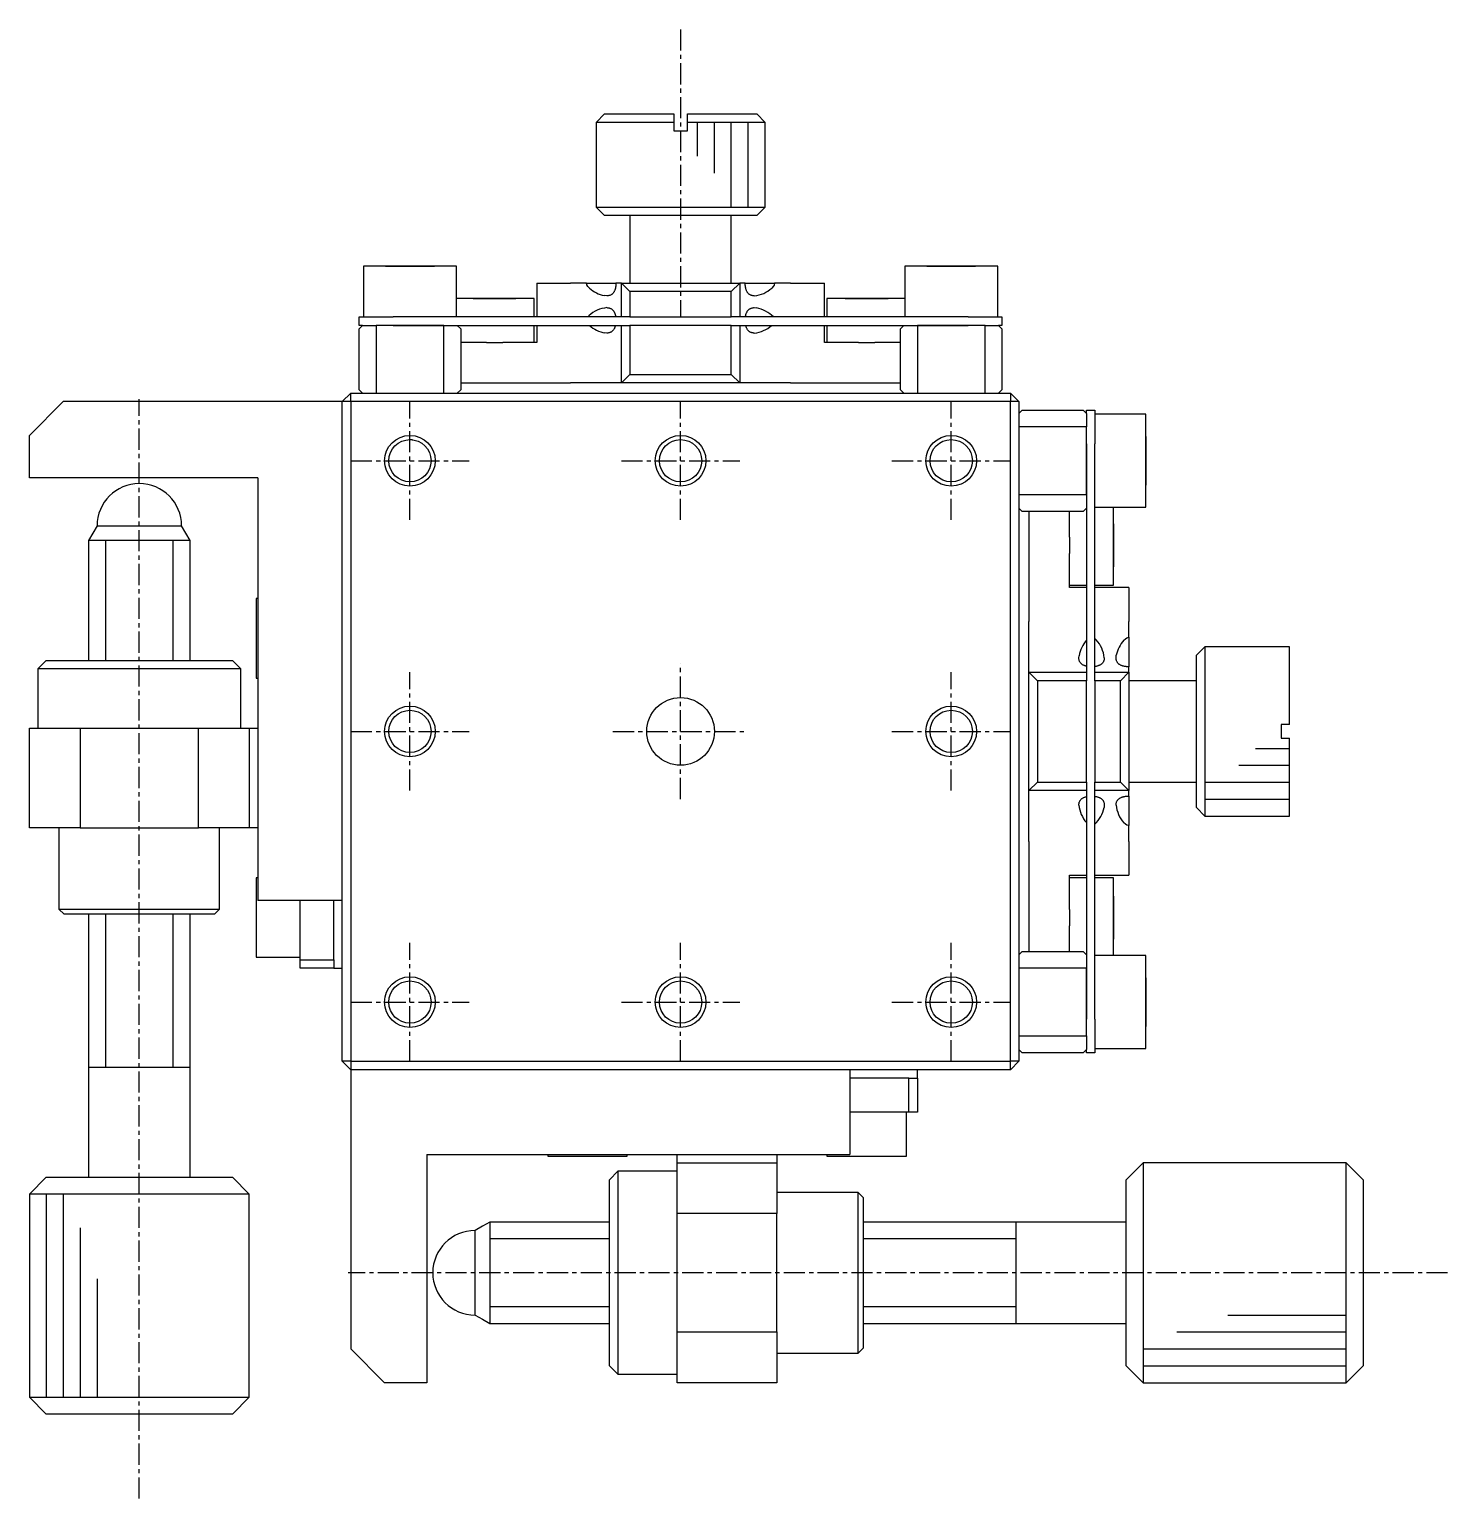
# Model space of a CAD drawing. Extents: x 10 to 345, y 10 to 214.
# Drawn here: x 86.2 to 170, y 82.5 to 169.3 of the extents above; entities that cross this region are included whole.
import ezdxf

# ---------------------------------------------------------------- set-up
doc = ezdxf.new("R2010")
doc.units = 0
doc.linetypes.add('CENTER', pattern=[2, 1.25, -0.25, 0.25, -0.25])
doc.layers.get('0').update_dxf_attribs({"linetype": 'CONTINUOUS'})
doc.layers.add('CENTER', color=1, linetype='CENTER')

msp = doc.modelspace()

# ---------------------------------------------------------------- linework, layer by layer
at = {"color": 7, "linetype": 'CONTINUOUS'}
for p, q in [((120.152, 164.317), (119.652, 163.817)), ((120.152, 164.317), (124.252, 164.317)), ((120.152, 164.317), (124.252, 164.317)), ((124.252, 164.317), (124.252, 163.817)), ((125.052, 164.317), (129.152, 164.317)), ((125.052, 164.317), (129.152, 164.317)), ((125.052, 163.817), (125.052, 164.317)), ((129.652, 163.817), (129.152, 164.317)), ((124.252, 163.817), (119.652, 163.817)), ((119.652, 163.817), (119.652, 158.817)), ((124.252, 163.817), (124.252, 163.317)), ((124.252, 163.317), (125.052, 163.317)), ((124.252, 163.317), (125.052, 163.317)), ((129.652, 163.817), (125.052, 163.817)), ((125.052, 163.317), (125.052, 163.817)), ((129.652, 158.817), (129.652, 163.817)), ((119.652, 158.817), (129.652, 158.817)), ((119.652, 158.817), (120.152, 158.317)), ((129.152, 158.317), (120.152, 158.317)), ((121.652, 158.317), (121.652, 154.317)), ((127.652, 154.317), (127.652, 158.317)), ((129.152, 158.317), (129.652, 158.817)), ((108.652, 155.317), (105.902, 155.317)), ((111.402, 155.317), (105.902, 155.317)), ((105.902, 155.317), (105.902, 152.317)), ((107.93, 155.317), (107.209, 155.317)), ((107.209, 155.317), (107.93, 155.317)), ((109.374, 155.317), (107.93, 155.317)), ((107.93, 155.317), (109.374, 155.317)), ((111.402, 155.317), (108.652, 155.317)), ((110.095, 155.317), (109.374, 155.317)), ((109.374, 155.317), (110.095, 155.317)), ((111.402, 152.317), (111.402, 155.317)), ((140.652, 155.317), (137.902, 155.317)), ((143.402, 155.317), (137.902, 155.317)), ((137.902, 155.317), (137.902, 152.317)), ((139.93, 155.317), (139.209, 155.317)), ((139.209, 155.317), (139.93, 155.317)), ((141.374, 155.317), (139.93, 155.317)), ((139.93, 155.317), (141.374, 155.317)), ((143.402, 155.317), (140.652, 155.317)), ((142.095, 155.317), (141.374, 155.317)), ((141.374, 155.317), (142.095, 155.317)), ((143.402, 152.317), (143.402, 155.317)), ((116.152, 154.317), (116.152, 152.317)), ((116.152, 154.317), (118.152, 154.317)), ((119.089, 154.317), (118.152, 154.317)), ((119.089, 154.317), (120.831, 154.317)), ((119.112, 154.21), (119.089, 154.317)), ((119.17, 154.113), (119.112, 154.21)), ((119.26, 154.018), (119.17, 154.113)), ((120.671, 153.733), (120.651, 153.71)), ((120.688, 153.756), (120.671, 153.733)), ((120.704, 153.78), (120.688, 153.756)), ((120.72, 153.806), (120.704, 153.78)), ((120.734, 153.833), (120.72, 153.806)), ((120.748, 153.862), (120.734, 153.833)), ((120.76, 153.892), (120.748, 153.862)), ((120.77, 153.918), (120.76, 153.892)), ((120.779, 153.945), (120.77, 153.918)), ((120.787, 153.973), (120.779, 153.945)), ((120.795, 154.001), (120.787, 153.973)), ((120.802, 154.031), (120.795, 154.001)), ((120.808, 154.061), (120.802, 154.031)), ((120.813, 154.091), (120.808, 154.061)), ((120.818, 154.123), (120.813, 154.091)), ((120.822, 154.154), (120.818, 154.123)), ((120.825, 154.186), (120.822, 154.154)), ((120.828, 154.219), (120.825, 154.186)), ((120.83, 154.251), (120.828, 154.219)), ((120.831, 154.284), (120.83, 154.251)), ((121.152, 154.317), (120.831, 154.317)), ((120.831, 154.317), (120.831, 154.284)), ((121.152, 152.317), (121.152, 154.317)), ((121.652, 153.817), (121.152, 154.317)), ((121.152, 154.317), (123.402, 154.317)), ((121.652, 153.817), (121.652, 152.317)), ((127.652, 153.817), (121.652, 153.817)), ((123.402, 154.317), (125.902, 154.317)), ((125.902, 154.317), (128.152, 154.317)), ((128.152, 154.317), (127.652, 153.817)), ((127.652, 152.317), (127.652, 153.817)), ((128.152, 154.317), (128.152, 152.317)), ((128.473, 154.317), (128.152, 154.317)), ((128.473, 154.317), (130.215, 154.317)), ((128.473, 154.283), (128.473, 154.317)), ((128.474, 154.248), (128.473, 154.283)), ((128.476, 154.214), (128.474, 154.248)), ((128.479, 154.18), (128.476, 154.214)), ((128.482, 154.15), (128.479, 154.18)), ((128.486, 154.119), (128.482, 154.15)), ((128.491, 154.089), (128.486, 154.119)), ((128.496, 154.06), (128.491, 154.089)), ((128.502, 154.03), (128.496, 154.06)), ((128.509, 154.002), (128.502, 154.03)), ((128.516, 153.974), (128.509, 154.002)), ((128.524, 153.947), (128.516, 153.974)), ((128.534, 153.917), (128.524, 153.947)), ((128.545, 153.888), (128.534, 153.917)), ((128.557, 153.859), (128.545, 153.888)), ((128.57, 153.832), (128.557, 153.859)), ((128.584, 153.807), (128.57, 153.832)), ((128.598, 153.782), (128.584, 153.807)), ((128.613, 153.759), (128.598, 153.782)), ((128.629, 153.737), (128.613, 153.759)), ((128.649, 153.714), (128.629, 153.737)), ((130.135, 154.115), (130.05, 154.023)), ((130.189, 154.203), (130.135, 154.115)), ((130.215, 154.317), (130.189, 154.203)), ((131.152, 154.317), (130.215, 154.317)), ((131.152, 154.317), (133.152, 154.317)), ((133.152, 152.317), (133.152, 154.317)), ((113.652, 153.417), (111.402, 153.417)), ((116.002, 153.417), (111.402, 153.417)), ((113.017, 153.417), (112.382, 153.417)), ((112.382, 153.417), (113.017, 153.417)), ((114.287, 153.417), (113.017, 153.417)), ((113.017, 153.417), (114.287, 153.417)), ((116.002, 153.417), (113.652, 153.417)), ((114.922, 153.417), (114.287, 153.417)), ((114.287, 153.417), (114.922, 153.417)), ((116.002, 152.317), (116.002, 153.417)), ((120.294, 153.567), (120.147, 153.58)), ((120.303, 153.567), (120.294, 153.567)), ((120.294, 152.867), (120.329, 152.866)), ((120.339, 153.568), (120.303, 153.567)), ((120.329, 152.866), (120.376, 152.862)), ((120.375, 153.572), (120.339, 153.568)), ((120.41, 153.577), (120.375, 153.572)), ((120.376, 152.862), (120.421, 152.854)), ((120.444, 153.585), (120.41, 153.577)), ((120.477, 153.595), (120.444, 153.585)), ((120.509, 153.608), (120.477, 153.595)), ((120.539, 153.622), (120.509, 153.608)), ((120.563, 153.636), (120.539, 153.622)), ((120.587, 153.652), (120.563, 153.636)), ((120.609, 153.67), (120.587, 153.652)), ((120.631, 153.689), (120.609, 153.67)), ((120.651, 153.71), (120.631, 153.689)), ((128.669, 153.693), (128.649, 153.714)), ((128.69, 153.674), (128.669, 153.693)), ((128.712, 153.656), (128.69, 153.674)), ((128.735, 153.64), (128.712, 153.656)), ((128.758, 153.626), (128.735, 153.64)), ((128.782, 153.613), (128.758, 153.626)), ((128.818, 153.598), (128.782, 153.613)), ((128.855, 153.587), (128.818, 153.598)), ((128.893, 153.578), (128.855, 153.587)), ((128.884, 152.854), (128.918, 152.86)), ((128.932, 153.571), (128.893, 153.578)), ((128.918, 152.86), (128.953, 152.865)), ((128.972, 153.568), (128.932, 153.571)), ((128.953, 152.865), (128.989, 152.867)), ((129.01, 153.567), (128.972, 153.568)), ((128.989, 152.867), (129.01, 152.867)), ((129.01, 152.867), (129.142, 152.856)), ((135.652, 153.417), (133.302, 153.417)), ((137.902, 153.417), (133.302, 153.417)), ((133.302, 153.417), (133.302, 152.317)), ((135.017, 153.417), (134.382, 153.417)), ((134.382, 153.417), (135.017, 153.417)), ((136.287, 153.417), (135.017, 153.417)), ((135.017, 153.417), (136.287, 153.417)), ((137.902, 153.417), (135.652, 153.417)), ((136.922, 153.417), (136.287, 153.417)), ((136.287, 153.417), (136.922, 153.417)), ((105.652, 151.817), (105.652, 152.317)), ((105.652, 152.317), (107.652, 152.317)), ((121.502, 152.317), (107.652, 152.317)), ((119.168, 152.317), (119.239, 152.396)), ((120.421, 152.854), (120.45, 152.847)), ((120.45, 152.847), (120.479, 152.838)), ((120.479, 152.838), (120.507, 152.827)), ((120.507, 152.827), (120.534, 152.814)), ((120.534, 152.814), (120.561, 152.799)), ((120.561, 152.799), (120.586, 152.782)), ((120.586, 152.782), (120.61, 152.763)), ((120.61, 152.763), (120.63, 152.746)), ((120.63, 152.746), (120.648, 152.727)), ((120.648, 152.727), (120.666, 152.706)), ((120.666, 152.706), (120.683, 152.684)), ((120.683, 152.684), (120.7, 152.661)), ((120.7, 152.661), (120.715, 152.636)), ((120.715, 152.636), (120.729, 152.61)), ((120.729, 152.61), (120.741, 152.586)), ((120.741, 152.586), (120.752, 152.561)), ((120.752, 152.561), (120.763, 152.535)), ((120.763, 152.535), (120.773, 152.508)), ((120.773, 152.508), (120.782, 152.48)), ((120.782, 152.48), (120.79, 152.451)), ((120.79, 152.451), (120.798, 152.421)), ((120.798, 152.421), (120.804, 152.391)), ((120.804, 152.391), (120.809, 152.366)), ((120.809, 152.366), (120.813, 152.342)), ((120.813, 152.342), (120.817, 152.317)), ((121.652, 152.317), (121.502, 152.317)), ((121.652, 152.317), (127.652, 152.317)), ((127.802, 152.317), (127.652, 152.317)), ((141.652, 152.317), (127.802, 152.317)), ((128.487, 152.317), (128.492, 152.349)), ((128.492, 152.349), (128.498, 152.381)), ((128.498, 152.381), (128.504, 152.412)), ((128.504, 152.412), (128.512, 152.443)), ((128.512, 152.443), (128.52, 152.473)), ((128.52, 152.473), (128.529, 152.502)), ((128.529, 152.502), (128.539, 152.529)), ((128.539, 152.529), (128.549, 152.556)), ((128.549, 152.556), (128.561, 152.582)), ((128.561, 152.582), (128.573, 152.607)), ((128.573, 152.607), (128.585, 152.63)), ((128.585, 152.63), (128.599, 152.653)), ((128.599, 152.653), (128.613, 152.674)), ((128.613, 152.674), (128.628, 152.694)), ((128.628, 152.694), (128.647, 152.717)), ((128.647, 152.717), (128.667, 152.739)), ((128.667, 152.739), (128.688, 152.759)), ((128.688, 152.759), (128.71, 152.777)), ((128.71, 152.777), (128.733, 152.793)), ((128.733, 152.793), (128.757, 152.807)), ((128.757, 152.807), (128.787, 152.823)), ((128.787, 152.823), (128.818, 152.835)), ((128.818, 152.835), (128.851, 152.846)), ((128.851, 152.846), (128.884, 152.854)), ((141.652, 152.317), (143.652, 152.317)), ((143.652, 152.317), (143.652, 151.817)), ((105.852, 151.817), (105.652, 151.617)), ((105.852, 151.817), (105.652, 151.817)), ((105.652, 148.017), (105.652, 151.617)), ((105.852, 151.817), (106.652, 151.817)), ((106.652, 151.817), (106.652, 147.817)), ((107.652, 151.817), (106.652, 151.817)), ((107.652, 151.817), (106.652, 151.817)), ((110.652, 151.817), (107.652, 151.817)), ((107.652, 151.817), (110.652, 151.817)), ((110.652, 147.817), (110.652, 151.817)), ((110.652, 151.817), (121.502, 151.817)), ((111.652, 151.617), (111.452, 151.817)), ((111.652, 151.617), (111.652, 148.017)), ((116.002, 150.817), (116.002, 151.817)), ((116.152, 151.817), (116.152, 150.817)), ((120.294, 151.367), (120.177, 151.375)), ((120.304, 151.367), (120.294, 151.367)), ((120.345, 151.369), (120.304, 151.367)), ((120.385, 151.373), (120.345, 151.369)), ((120.423, 151.38), (120.385, 151.373)), ((120.461, 151.39), (120.423, 151.38)), ((120.489, 151.399), (120.461, 151.39)), ((120.516, 151.411), (120.489, 151.399)), ((120.542, 151.424), (120.516, 151.411)), ((120.568, 151.439), (120.542, 151.424)), ((120.592, 151.456), (120.568, 151.439)), ((120.616, 151.475), (120.592, 151.456)), ((120.636, 151.494), (120.616, 151.475)), ((120.656, 151.516), (120.636, 151.494)), ((120.675, 151.538), (120.656, 151.516)), ((120.693, 151.563), (120.675, 151.538)), ((120.71, 151.589), (120.693, 151.563)), ((120.726, 151.617), (120.71, 151.589)), ((120.739, 151.642), (120.726, 151.617)), ((120.751, 151.669), (120.739, 151.642)), ((120.762, 151.696), (120.751, 151.669)), ((120.772, 151.725), (120.762, 151.696)), ((120.782, 151.755), (120.772, 151.725)), ((120.791, 151.785), (120.782, 151.755)), ((120.799, 151.817), (120.791, 151.785)), ((121.152, 148.417), (121.152, 151.817)), ((121.502, 151.817), (121.652, 151.817)), ((127.652, 151.817), (121.652, 151.817)), ((121.652, 151.817), (121.652, 148.917)), ((127.652, 148.917), (127.652, 151.817)), ((127.652, 151.817), (127.802, 151.817)), ((127.802, 151.817), (138.652, 151.817)), ((128.152, 151.817), (128.152, 148.417)), ((128.513, 151.785), (128.505, 151.817)), ((128.522, 151.753), (128.513, 151.785)), ((128.532, 151.723), (128.522, 151.753)), ((128.543, 151.694), (128.532, 151.723)), ((128.554, 151.666), (128.543, 151.694)), ((128.567, 151.639), (128.554, 151.666)), ((128.58, 151.613), (128.567, 151.639)), ((128.594, 151.588), (128.58, 151.613)), ((128.609, 151.565), (128.594, 151.588)), ((128.625, 151.543), (128.609, 151.565)), ((128.644, 151.52), (128.625, 151.543)), ((128.663, 151.499), (128.644, 151.52)), ((128.684, 151.479), (128.663, 151.499)), ((128.705, 151.461), (128.684, 151.479)), ((128.728, 151.445), (128.705, 151.461)), ((128.751, 151.43), (128.728, 151.445)), ((128.774, 151.417), (128.751, 151.43)), ((128.805, 151.403), (128.774, 151.417)), ((128.836, 151.392), (128.805, 151.403)), ((128.869, 151.383), (128.836, 151.392)), ((128.903, 151.376), (128.869, 151.383)), ((128.937, 151.371), (128.903, 151.376)), ((128.972, 151.368), (128.937, 151.371)), ((129.007, 151.367), (128.972, 151.368)), ((129.01, 151.367), (129.007, 151.367)), ((133.152, 150.817), (133.152, 151.817)), ((133.302, 151.817), (133.302, 150.817)), ((137.852, 151.817), (137.652, 151.617)), ((137.652, 148.017), (137.652, 151.617)), ((138.652, 151.817), (138.652, 147.817)), ((141.652, 151.817), (138.652, 151.817)), ((138.652, 151.817), (141.652, 151.817)), ((142.652, 151.817), (141.652, 151.817)), ((142.652, 151.817), (141.652, 151.817)), ((142.652, 147.817), (142.652, 151.817)), ((142.652, 151.817), (143.452, 151.817)), ((143.652, 151.617), (143.452, 151.817)), ((143.652, 151.817), (143.452, 151.817)), ((143.652, 151.617), (143.652, 148.017)), ((113.17, 150.817), (111.652, 150.817)), ((113.17, 150.817), (114.134, 150.817)), ((116.152, 150.817), (114.134, 150.817)), ((135.17, 150.817), (133.152, 150.817)), ((135.17, 150.817), (136.134, 150.817)), ((137.652, 150.817), (136.134, 150.817)), ((121.152, 148.417), (121.652, 148.917)), ((121.652, 148.917), (127.652, 148.917)), ((127.652, 148.917), (128.152, 148.417)), ((105.152, 147.817), (104.652, 147.317)), ((105.152, 147.317), (105.152, 147.817)), ((105.152, 147.817), (106.652, 147.817)), ((105.652, 148.017), (105.852, 147.817)), ((106.652, 147.817), (110.652, 147.817)), ((106.652, 147.817), (110.652, 147.817)), ((110.652, 147.817), (138.652, 147.817)), ((111.452, 147.817), (111.652, 148.017)), ((111.652, 148.417), (118.152, 148.417)), ((121.152, 148.417), (118.152, 148.417)), ((128.152, 148.417), (121.152, 148.417)), ((131.152, 148.417), (128.152, 148.417)), ((131.152, 148.417), (137.652, 148.417)), ((137.652, 148.017), (137.852, 147.817)), ((138.652, 147.817), (142.652, 147.817)), ((138.652, 147.817), (142.652, 147.817)), ((142.652, 147.817), (144.152, 147.817)), ((143.452, 147.817), (143.652, 148.017)), ((144.152, 147.817), (144.152, 147.317)), ((144.652, 147.317), (144.152, 147.817)), ((88.152, 147.317), (86.152, 145.317)), ((104.652, 147.317), (88.152, 147.317)), ((105.152, 147.317), (104.652, 147.317)), ((104.652, 108.317), (104.652, 147.317)), ((144.152, 147.317), (105.152, 147.317)), ((105.152, 147.317), (105.152, 108.317)), ((144.652, 147.317), (144.152, 147.317)), ((144.152, 108.317), (144.152, 147.317)), ((144.652, 147.317), (144.652, 108.317)), ((144.852, 146.817), (144.652, 146.617)), ((144.852, 146.817), (148.452, 146.817)), ((148.652, 146.617), (148.452, 146.817)), ((148.652, 146.617), (148.652, 146.817)), ((148.652, 146.817), (149.152, 146.817)), ((149.152, 146.817), (149.152, 144.817)), ((148.652, 146.617), (148.652, 145.817)), ((152.152, 146.567), (149.152, 146.567)), ((152.152, 143.817), (152.152, 146.567)), ((152.152, 141.067), (152.152, 146.567)), ((86.152, 142.817), (86.152, 145.317)), ((108.794, 145.059), (108.652, 145.067)), ((148.652, 145.817), (144.652, 145.817)), ((144.652, 145.817), (144.652, 141.817)), ((144.652, 145.817), (144.652, 141.817)), ((148.652, 144.817), (148.652, 145.817)), ((148.652, 144.817), (148.652, 145.817)), ((152.152, 144.539), (152.152, 145.26)), ((152.152, 145.26), (152.152, 144.539)), ((148.652, 141.817), (148.652, 144.817)), ((148.652, 144.817), (148.652, 141.817)), ((149.152, 130.967), (149.152, 144.817)), ((152.152, 143.095), (152.152, 144.539)), ((152.152, 144.539), (152.152, 143.095)), ((152.152, 141.067), (152.152, 143.817)), ((99.652, 142.817), (86.152, 142.817)), ((99.652, 142.817), (99.652, 117.817)), ((152.152, 142.373), (152.152, 143.095)), ((152.152, 143.095), (152.152, 142.373)), ((144.652, 141.817), (148.652, 141.817)), ((144.652, 141.817), (144.652, 113.817)), ((148.652, 141.817), (148.652, 130.967)), ((144.652, 141.017), (144.852, 140.817)), ((148.452, 140.817), (144.852, 140.817)), ((145.252, 140.817), (145.252, 134.317)), ((147.652, 139.299), (147.652, 140.817)), ((148.452, 140.817), (148.652, 141.017)), ((149.152, 141.067), (152.152, 141.067)), ((150.252, 138.817), (150.252, 141.067)), ((150.252, 136.467), (150.252, 141.067)), ((90.152, 139.967), (89.902, 139.534)), ((90.152, 139.967), (95.152, 139.967)), ((95.402, 139.534), (95.152, 139.967)), ((150.252, 139.452), (150.252, 140.087)), ((150.252, 140.087), (150.252, 139.452)), ((89.902, 139.534), (89.652, 139.101)), ((95.652, 139.101), (89.652, 139.101)), ((89.652, 139.101), (89.652, 132.017)), ((95.652, 139.101), (95.402, 139.534)), ((95.652, 132.017), (95.652, 139.101)), ((147.652, 139.299), (147.652, 138.335)), ((150.252, 138.182), (150.252, 139.452)), ((150.252, 139.452), (150.252, 138.182)), ((147.652, 136.317), (147.652, 138.335)), ((150.252, 136.467), (150.252, 138.817)), ((150.252, 137.547), (150.252, 138.182)), ((150.252, 138.182), (150.252, 137.547)), ((147.652, 136.467), (148.652, 136.467)), ((149.152, 136.467), (150.252, 136.467)), ((99.552, 135.667), (99.552, 133.317)), ((99.652, 135.667), (99.552, 135.667)), ((148.652, 136.317), (147.652, 136.317)), ((151.152, 136.317), (149.152, 136.317)), ((151.152, 136.317), (151.152, 134.317)), ((145.252, 131.317), (145.252, 134.317)), ((151.152, 133.38), (151.152, 134.317)), ((99.552, 133.317), (99.552, 130.967)), ((149.152, 133.301), (149.231, 133.23)), ((150.853, 133.209), (150.948, 133.298)), ((150.948, 133.298), (151.045, 133.357)), ((151.045, 133.357), (151.152, 133.38)), ((151.152, 133.38), (151.152, 131.638)), ((87.152, 132.017), (86.652, 131.517)), ((87.152, 132.017), (98.152, 132.017)), ((98.652, 131.517), (98.152, 132.017)), ((148.202, 132.175), (148.21, 132.292)), ((148.202, 132.165), (148.202, 132.175)), ((148.204, 132.124), (148.202, 132.165)), ((148.208, 132.084), (148.204, 132.124)), ((148.215, 132.045), (148.208, 132.084)), ((148.225, 132.008), (148.215, 132.045)), ((149.682, 132.019), (149.673, 131.99)), ((149.689, 132.048), (149.682, 132.019)), ((149.697, 132.093), (149.689, 132.048)), ((149.701, 132.139), (149.697, 132.093)), ((149.702, 132.175), (149.701, 132.139)), ((150.402, 132.175), (150.415, 132.322)), ((150.402, 132.166), (150.402, 132.175)), ((150.403, 132.13), (150.402, 132.166)), ((150.407, 132.094), (150.403, 132.13)), ((150.412, 132.059), (150.407, 132.094)), ((150.42, 132.025), (150.412, 132.059)), ((150.43, 131.992), (150.42, 132.025)), ((155.652, 132.817), (155.152, 132.317)), ((155.152, 123.317), (155.152, 132.317)), ((155.652, 132.817), (155.652, 122.817)), ((160.652, 132.817), (155.652, 132.817)), ((160.652, 128.217), (160.652, 132.817)), ((98.652, 131.517), (86.652, 131.517)), ((86.652, 131.517), (86.652, 128.017)), ((98.652, 128.017), (98.652, 131.517)), ((145.252, 131.317), (145.752, 130.817)), ((145.252, 131.317), (148.652, 131.317)), ((145.252, 124.317), (145.252, 131.317)), ((148.235, 131.98), (148.225, 132.008)), ((148.246, 131.953), (148.235, 131.98)), ((148.259, 131.927), (148.246, 131.953)), ((148.274, 131.901), (148.259, 131.927)), ((148.291, 131.877), (148.274, 131.901)), ((148.31, 131.853), (148.291, 131.877)), ((148.33, 131.832), (148.31, 131.853)), ((148.351, 131.813), (148.33, 131.832)), ((148.373, 131.794), (148.351, 131.813)), ((148.398, 131.776), (148.373, 131.794)), ((148.424, 131.759), (148.398, 131.776)), ((148.452, 131.743), (148.424, 131.759)), ((148.477, 131.73), (148.452, 131.743)), ((148.504, 131.718), (148.477, 131.73)), ((148.531, 131.707), (148.504, 131.718)), ((148.56, 131.696), (148.531, 131.707)), ((148.59, 131.687), (148.56, 131.696)), ((148.62, 131.678), (148.59, 131.687)), ((148.652, 131.67), (148.62, 131.678)), ((149.177, 131.655), (149.152, 131.652)), ((149.152, 131.317), (151.152, 131.317)), ((149.201, 131.66), (149.177, 131.655)), ((149.226, 131.664), (149.201, 131.66)), ((149.256, 131.671), (149.226, 131.664)), ((149.286, 131.679), (149.256, 131.671)), ((149.315, 131.687), (149.286, 131.679)), ((149.343, 131.696), (149.315, 131.687)), ((149.37, 131.706), (149.343, 131.696)), ((149.396, 131.716), (149.37, 131.706)), ((149.421, 131.728), (149.396, 131.716)), ((149.445, 131.739), (149.421, 131.728)), ((149.472, 131.754), (149.445, 131.739)), ((149.496, 131.769), (149.472, 131.754)), ((149.52, 131.785), (149.496, 131.769)), ((149.541, 131.802), (149.52, 131.785)), ((149.562, 131.82), (149.541, 131.802)), ((149.581, 131.839), (149.562, 131.82)), ((149.598, 131.858), (149.581, 131.839)), ((149.617, 131.883), (149.598, 131.858)), ((149.634, 131.908), (149.617, 131.883)), ((149.649, 131.934), (149.634, 131.908)), ((149.662, 131.962), (149.649, 131.934)), ((149.673, 131.99), (149.662, 131.962)), ((150.443, 131.96), (150.43, 131.992)), ((150.457, 131.929), (150.443, 131.96)), ((150.471, 131.905), (150.457, 131.929)), ((150.487, 131.882), (150.471, 131.905)), ((150.505, 131.86), (150.487, 131.882)), ((150.524, 131.838), (150.505, 131.86)), ((150.545, 131.817), (150.524, 131.838)), ((150.568, 131.798), (150.545, 131.817)), ((150.591, 131.781), (150.568, 131.798)), ((150.615, 131.764), (150.591, 131.781)), ((150.641, 131.749), (150.615, 131.764)), ((150.668, 131.735), (150.641, 131.749)), ((150.652, 130.817), (151.152, 131.317)), ((150.697, 131.721), (150.668, 131.735)), ((150.727, 131.709), (150.697, 131.721)), ((150.753, 131.699), (150.727, 131.709)), ((150.78, 131.69), (150.753, 131.699)), ((150.808, 131.682), (150.78, 131.69)), ((150.837, 131.674), (150.808, 131.682)), ((150.866, 131.667), (150.837, 131.674)), ((150.896, 131.661), (150.866, 131.667)), ((150.926, 131.656), (150.896, 131.661)), ((150.958, 131.651), (150.926, 131.656)), ((150.989, 131.647), (150.958, 131.651)), ((151.021, 131.644), (150.989, 131.647)), ((151.054, 131.641), (151.021, 131.644)), ((151.086, 131.639), (151.054, 131.641)), ((151.119, 131.638), (151.086, 131.639)), ((151.152, 131.638), (151.119, 131.638)), ((151.152, 131.317), (151.152, 131.638)), ((151.152, 131.317), (151.152, 129.067)), ((99.552, 130.967), (99.652, 130.967)), ((145.752, 130.817), (145.752, 124.817)), ((148.652, 130.817), (145.752, 130.817)), ((148.652, 130.967), (148.652, 130.817)), ((148.652, 124.817), (148.652, 130.817)), ((149.152, 130.817), (149.152, 130.967)), ((150.652, 130.817), (149.152, 130.817)), ((149.152, 130.817), (149.152, 124.817)), ((150.652, 124.817), (150.652, 130.817)), ((155.152, 130.817), (151.152, 130.817)), ((151.152, 129.067), (151.152, 126.567)), ((86.152, 122.117), (86.152, 128.017)), ((86.152, 128.017), (89.152, 128.017)), ((89.152, 128.017), (89.152, 122.117)), ((89.152, 128.017), (96.152, 128.017)), ((96.152, 122.117), (96.152, 128.017)), ((96.152, 128.017), (99.152, 128.017)), ((99.152, 128.017), (99.152, 122.117)), ((99.152, 128.017), (99.652, 128.017)), ((160.152, 128.217), (160.152, 127.417)), ((160.652, 128.217), (160.152, 128.217)), ((160.152, 128.217), (160.152, 127.417)), ((160.152, 127.417), (160.652, 127.417)), ((160.652, 122.817), (160.652, 127.417)), ((151.152, 126.567), (151.152, 124.317)), ((145.752, 124.817), (145.252, 124.317)), ((148.652, 124.317), (145.252, 124.317)), ((145.252, 121.317), (145.252, 124.317)), ((145.752, 124.817), (148.652, 124.817)), ((148.652, 124.817), (148.652, 124.667)), ((148.652, 124.667), (148.652, 113.817)), ((149.152, 124.817), (150.652, 124.817)), ((149.152, 124.667), (149.152, 124.817)), ((149.152, 110.817), (149.152, 124.667)), ((151.152, 124.317), (149.152, 124.317)), ((151.152, 124.317), (150.652, 124.817)), ((151.152, 124.817), (155.152, 124.817)), ((151.152, 123.996), (151.152, 124.317)), ((148.202, 123.461), (148.203, 123.497)), ((148.202, 123.459), (148.202, 123.461)), ((148.203, 123.497), (148.206, 123.532)), ((148.206, 123.532), (148.211, 123.566)), ((148.211, 123.566), (148.218, 123.6)), ((148.218, 123.6), (148.227, 123.632)), ((148.227, 123.632), (148.239, 123.664)), ((148.239, 123.664), (148.252, 123.694)), ((148.252, 123.694), (148.265, 123.718)), ((148.265, 123.718), (148.28, 123.741)), ((148.28, 123.741), (148.296, 123.763)), ((148.296, 123.763), (148.314, 123.785)), ((148.314, 123.785), (148.334, 123.806)), ((148.334, 123.806), (148.355, 123.825)), ((148.355, 123.825), (148.378, 123.844)), ((148.378, 123.844), (148.4, 123.86)), ((148.4, 123.86), (148.423, 123.874)), ((148.423, 123.874), (148.448, 123.888)), ((148.448, 123.888), (148.474, 123.902)), ((148.474, 123.902), (148.501, 123.914)), ((148.501, 123.914), (148.529, 123.926)), ((148.529, 123.926), (148.558, 123.937)), ((148.558, 123.937), (148.588, 123.946)), ((148.588, 123.946), (148.62, 123.955)), ((148.62, 123.955), (148.652, 123.963)), ((149.152, 123.982), (149.184, 123.977)), ((149.184, 123.977), (149.216, 123.971)), ((149.216, 123.971), (149.247, 123.964)), ((149.247, 123.964), (149.278, 123.957)), ((149.278, 123.957), (149.308, 123.949)), ((149.308, 123.949), (149.337, 123.94)), ((149.337, 123.94), (149.364, 123.93)), ((149.364, 123.93), (149.391, 123.919)), ((149.391, 123.919), (149.417, 123.908)), ((149.417, 123.908), (149.442, 123.896)), ((149.442, 123.896), (149.465, 123.883)), ((149.465, 123.883), (149.488, 123.87)), ((149.488, 123.87), (149.509, 123.856)), ((149.509, 123.856), (149.529, 123.841)), ((149.529, 123.841), (149.552, 123.822)), ((149.552, 123.822), (149.574, 123.802)), ((149.574, 123.802), (149.594, 123.78)), ((149.594, 123.78), (149.612, 123.758)), ((149.612, 123.758), (149.628, 123.735)), ((149.628, 123.735), (149.642, 123.712)), ((149.642, 123.712), (149.658, 123.682)), ((149.658, 123.682), (149.671, 123.65)), ((149.671, 123.65), (149.681, 123.618)), ((149.681, 123.618), (149.689, 123.585)), ((149.689, 123.585), (149.696, 123.55)), ((149.702, 123.459), (149.691, 123.327)), ((149.696, 123.55), (149.7, 123.516)), ((149.7, 123.516), (149.702, 123.48)), ((149.702, 123.48), (149.702, 123.459)), ((150.402, 123.459), (150.403, 123.497)), ((150.403, 123.497), (150.406, 123.537)), ((150.406, 123.537), (150.413, 123.576)), ((150.413, 123.576), (150.422, 123.614)), ((150.422, 123.614), (150.434, 123.651)), ((150.434, 123.651), (150.448, 123.686)), ((150.448, 123.686), (150.461, 123.711)), ((150.461, 123.711), (150.475, 123.734)), ((150.475, 123.734), (150.491, 123.757)), ((150.491, 123.757), (150.509, 123.779)), ((150.509, 123.779), (150.528, 123.8)), ((150.528, 123.8), (150.549, 123.82)), ((150.549, 123.82), (150.572, 123.839)), ((150.572, 123.839), (150.594, 123.855)), ((150.594, 123.855), (150.617, 123.871)), ((150.617, 123.871), (150.642, 123.885)), ((150.642, 123.885), (150.667, 123.899)), ((150.667, 123.899), (150.694, 123.912)), ((150.694, 123.912), (150.723, 123.923)), ((150.723, 123.923), (150.752, 123.935)), ((150.752, 123.935), (150.782, 123.945)), ((150.782, 123.945), (150.809, 123.953)), ((150.809, 123.953), (150.837, 123.96)), ((150.837, 123.96), (150.866, 123.966)), ((150.866, 123.966), (150.895, 123.972)), ((150.895, 123.972), (150.924, 123.978)), ((150.924, 123.978), (150.954, 123.982)), ((150.954, 123.982), (150.985, 123.986)), ((150.985, 123.986), (151.016, 123.99)), ((151.016, 123.99), (151.049, 123.992)), ((151.049, 123.992), (151.083, 123.994)), ((151.083, 123.994), (151.118, 123.996)), ((151.118, 123.996), (151.152, 123.996)), ((151.152, 123.996), (151.152, 122.254)), ((155.152, 123.317), (155.652, 122.817)), ((155.652, 122.817), (160.652, 122.817)), ((89.152, 122.117), (86.152, 122.117)), ((87.902, 122.117), (87.902, 117.317)), ((89.152, 122.117), (96.152, 122.117)), ((99.152, 122.117), (96.152, 122.117)), ((97.402, 117.317), (97.402, 122.117)), ((99.652, 122.117), (99.152, 122.117)), ((150.95, 122.334), (150.858, 122.419)), ((151.039, 122.279), (150.95, 122.334)), ((151.152, 122.254), (151.039, 122.279)), ((151.152, 121.317), (151.152, 122.254)), ((145.252, 121.317), (145.252, 114.817)), ((151.152, 121.317), (151.152, 119.317)), ((99.552, 119.167), (99.552, 116.817)), ((99.652, 119.167), (99.552, 119.167)), ((147.652, 119.317), (148.652, 119.317)), ((147.652, 117.299), (147.652, 119.317)), ((148.652, 119.167), (147.652, 119.167)), ((149.152, 119.317), (151.152, 119.317)), ((150.252, 119.167), (149.152, 119.167)), ((150.252, 116.817), (150.252, 119.167)), ((150.252, 114.567), (150.252, 119.167)), ((87.902, 117.317), (97.402, 117.317)), ((87.902, 117.317), (88.202, 117.017)), ((97.102, 117.017), (97.402, 117.317)), ((104.652, 117.817), (99.652, 117.817)), ((102.152, 114.317), (102.152, 117.817)), ((104.152, 114.317), (104.152, 117.817)), ((147.652, 117.299), (147.652, 116.335)), ((150.252, 117.452), (150.252, 118.087)), ((150.252, 118.087), (150.252, 117.452)), ((150.252, 116.182), (150.252, 117.452)), ((150.252, 117.452), (150.252, 116.182)), ((97.102, 117.017), (88.202, 117.017)), ((89.652, 117.017), (89.652, 107.967)), ((95.652, 107.967), (95.652, 117.017)), ((99.552, 116.817), (99.552, 114.467)), ((150.252, 114.567), (150.252, 116.817)), ((147.652, 114.817), (147.652, 116.335)), ((150.252, 115.547), (150.252, 116.182)), ((150.252, 116.182), (150.252, 115.547)), ((144.852, 114.817), (144.652, 114.617)), ((144.852, 114.817), (148.452, 114.817)), ((148.652, 114.617), (148.452, 114.817)), ((99.552, 114.467), (102.152, 114.467)), ((102.152, 114.317), (104.152, 114.317)), ((102.152, 113.817), (102.152, 114.317)), ((104.152, 113.817), (102.152, 113.817)), ((104.152, 114.317), (104.152, 113.817)), ((104.152, 113.817), (104.652, 113.817)), ((148.652, 113.817), (144.652, 113.817)), ((144.652, 113.817), (144.652, 109.817)), ((144.652, 113.817), (144.652, 109.817)), ((148.652, 110.817), (148.652, 113.817)), ((148.652, 113.817), (148.652, 110.817)), ((152.152, 114.567), (149.152, 114.567)), ((152.152, 111.817), (152.152, 114.567)), ((152.152, 109.067), (152.152, 114.567)), ((152.152, 112.539), (152.152, 113.26)), ((152.152, 113.26), (152.152, 112.539)), ((152.152, 111.095), (152.152, 112.539)), ((152.152, 112.539), (152.152, 111.095)), ((152.152, 109.067), (152.152, 111.817)), ((148.652, 109.817), (148.652, 110.817)), ((148.652, 109.817), (148.652, 110.817)), ((149.152, 110.817), (149.152, 108.817)), ((152.152, 110.373), (152.152, 111.095)), ((152.152, 111.095), (152.152, 110.373)), ((144.652, 109.817), (148.652, 109.817)), ((148.652, 109.817), (148.652, 109.017)), ((144.652, 109.017), (144.852, 108.817)), ((148.452, 108.817), (144.852, 108.817)), ((148.452, 108.817), (148.652, 109.017)), ((148.652, 108.817), (148.652, 109.017)), ((149.152, 108.817), (148.652, 108.817)), ((149.152, 109.067), (152.152, 109.067)), ((89.652, 107.972), (89.652, 107.967)), ((89.652, 107.967), (95.652, 107.967)), ((89.652, 107.967), (89.652, 101.467)), ((89.652, 107.967), (89.652, 107.962)), ((95.652, 107.967), (95.652, 107.972)), ((95.652, 101.467), (95.652, 107.967)), ((95.652, 107.962), (95.652, 107.967)), ((104.652, 108.317), (105.152, 107.817)), ((105.152, 108.317), (104.652, 108.317)), ((105.152, 108.317), (105.152, 107.817)), ((105.152, 108.317), (144.152, 108.317)), ((105.152, 107.817), (105.152, 91.317)), ((144.152, 107.817), (105.152, 107.817)), ((134.652, 107.817), (134.652, 102.817)), ((138.652, 107.317), (138.652, 107.817)), ((144.652, 108.317), (144.152, 108.317)), ((144.152, 107.817), (144.152, 108.317)), ((144.152, 107.817), (144.652, 108.317)), ((138.152, 107.317), (134.652, 107.317)), ((138.152, 105.317), (138.152, 107.317)), ((138.152, 107.317), (138.652, 107.317)), ((138.652, 107.317), (138.652, 105.317)), ((138.152, 105.317), (134.652, 105.317)), ((138.002, 102.717), (138.002, 105.317)), ((138.652, 105.317), (138.152, 105.317)), ((109.652, 102.817), (134.652, 102.817)), ((109.652, 102.817), (109.652, 89.317)), ((116.802, 102.817), (116.802, 102.717)), ((116.802, 102.717), (119.152, 102.717)), ((119.152, 102.717), (121.502, 102.717)), ((121.502, 102.717), (121.502, 102.817)), ((124.452, 102.317), (124.452, 102.817)), ((130.352, 102.817), (130.352, 102.317)), ((133.302, 102.817), (133.302, 102.717)), ((133.302, 102.717), (135.652, 102.717)), ((135.652, 102.717), (138.002, 102.717)), ((120.952, 101.817), (120.452, 101.317)), ((120.952, 101.817), (120.952, 89.817)), ((124.452, 101.817), (120.952, 101.817)), ((124.452, 102.317), (130.352, 102.317)), ((124.452, 99.317), (124.452, 102.317)), ((130.352, 102.317), (130.352, 99.317)), ((152.002, 102.317), (151.002, 101.317)), ((152.002, 102.317), (152.002, 89.317)), ((164.002, 102.317), (152.002, 102.317)), ((164.002, 89.317), (164.002, 102.317)), ((164.002, 102.317), (164.002, 102.317)), ((165.002, 101.317), (164.002, 102.317)), ((87.152, 101.467), (86.152, 100.467)), ((87.152, 101.467), (98.152, 101.467)), ((99.152, 100.467), (98.152, 101.467)), ((120.452, 90.317), (120.452, 101.317)), ((151.002, 90.317), (151.002, 101.317)), ((165.002, 101.317), (165.002, 90.317)), ((165.002, 101.317), (165.002, 90.317)), ((99.152, 100.467), (86.152, 100.467)), ((86.152, 100.467), (86.152, 88.467)), ((99.152, 88.467), (99.152, 100.467)), ((135.152, 100.567), (130.352, 100.567)), ((135.152, 91.067), (135.152, 100.567)), ((135.452, 100.267), (135.152, 100.567)), ((135.452, 100.267), (135.452, 91.367)), ((130.352, 99.317), (124.452, 99.317)), ((124.452, 92.317), (124.452, 99.317)), ((130.352, 92.317), (130.352, 99.317)), ((112.935, 98.567), (112.502, 98.317)), ((112.502, 93.317), (112.502, 98.317)), ((113.368, 98.817), (112.935, 98.567)), ((113.368, 98.817), (113.368, 92.817)), ((120.452, 98.817), (113.368, 98.817)), ((144.502, 98.817), (135.452, 98.817)), ((144.502, 98.817), (144.497, 98.817)), ((144.502, 92.817), (144.502, 98.817)), ((151.002, 98.817), (144.502, 98.817)), ((144.507, 98.817), (144.502, 98.817)), ((112.502, 93.317), (112.935, 93.067)), ((112.935, 93.067), (113.368, 92.817)), ((113.368, 92.817), (120.452, 92.817)), ((124.452, 92.317), (130.352, 92.317)), ((124.452, 89.317), (124.452, 92.317)), ((130.352, 92.317), (130.352, 89.317)), ((135.452, 92.817), (144.502, 92.817)), ((144.497, 92.817), (144.502, 92.817)), ((144.502, 92.817), (151.002, 92.817)), ((144.502, 92.817), (144.507, 92.817)), ((105.152, 91.317), (107.152, 89.317)), ((135.152, 91.067), (135.452, 91.367)), ((130.352, 91.067), (135.152, 91.067)), ((120.452, 90.317), (120.952, 89.817)), ((120.952, 89.817), (124.452, 89.817)), ((151.002, 90.317), (152.002, 89.317)), ((164.002, 89.317), (165.002, 90.317)), ((109.652, 89.317), (107.152, 89.317)), ((130.352, 89.317), (124.452, 89.317)), ((152.002, 89.317), (164.002, 89.317)), ((86.152, 88.467), (99.152, 88.467)), ((86.152, 88.467), (87.152, 87.467)), ((98.152, 87.467), (99.152, 88.467)), ((99.152, 88.467), (99.152, 88.467)), ((98.152, 87.467), (87.152, 87.467)), ((98.152, 87.467), (87.152, 87.467))]:
    msp.add_line(p, q, dxfattribs=at)
at = {"color": 3, "linetype": 'CONTINUOUS'}
for p, q in [((125.652, 161.817), (125.652, 163.817)), ((126.652, 160.817), (126.652, 163.817)), ((127.652, 158.817), (127.652, 163.817)), ((128.652, 158.817), (128.652, 163.817)), ((90.652, 139.101), (90.652, 132.017)), ((94.652, 132.017), (94.652, 139.101)), ((158.652, 126.817), (160.652, 126.817)), ((157.652, 125.817), (160.652, 125.817)), ((155.652, 124.817), (160.652, 124.817)), ((155.652, 123.817), (160.652, 123.817)), ((90.652, 117.017), (90.652, 107.967)), ((94.652, 107.967), (94.652, 117.017)), ((87.152, 100.467), (87.152, 88.467)), ((88.152, 100.467), (88.152, 88.467)), ((89.152, 98.467), (89.152, 88.467)), ((120.452, 97.817), (113.368, 97.817)), ((144.502, 97.817), (135.452, 97.817)), ((90.152, 95.467), (90.152, 88.467)), ((113.368, 93.817), (120.452, 93.817)), ((135.452, 93.817), (144.502, 93.817)), ((157.002, 93.317), (164.002, 93.317)), ((154.002, 92.317), (164.002, 92.317)), ((152.002, 91.317), (164.002, 91.317)), ((152.002, 90.317), (164.002, 90.317))]:
    msp.add_line(p, q, dxfattribs=at)
for centre in [(108.652, 143.817), (124.652, 143.817), (140.652, 143.817), (108.652, 127.817), (140.652, 127.817), (108.652, 111.817), (124.652, 111.817), (140.652, 111.817)]:
    msp.add_circle(centre, 1.5, dxfattribs=at)
at = {"color": 7, "linetype": 'CONTINUOUS'}
for centre, radius in [((108.652, 143.817), 1.25), ((124.652, 143.817), 1.25), ((140.652, 143.817), 1.25), ((124.652, 127.817), 2), ((108.652, 127.817), 1.25), ((140.652, 127.817), 1.25), ((108.652, 111.817), 1.25), ((124.652, 111.817), 1.25), ((140.652, 111.817), 1.25)]:
    msp.add_circle(centre, radius, dxfattribs=at)
for centre, radius, start, end in [((120.552, 155.517), 1.979, 229.25078, 258.20701), ((128.818, 155.417), 1.86, 275.9008, 311.45901), ((120.484, 151.023), 1.854, 95.88266, 132.18611), ((128.785, 151.011), 1.88, 44.02564, 79.04943), ((120.555, 153.33), 1.991, 229.47984, 259.0703), ((128.827, 153.197), 1.839, 275.69312, 311.38693), ((92.652, 139.967), 2.5, 0, 180), ((150.165, 131.914), 1.991, 139.47984, 169.0703), ((147.858, 131.985), 1.854, 5.88266, 42.18611), ((152.352, 131.917), 1.979, 139.25078, 168.20701), ((150.032, 123.642), 1.839, 185.69312, 221.38693), ((147.846, 123.684), 1.88, 314.02564, 349.04943), ((152.252, 123.65), 1.86, 185.9008, 221.45901), ((112.502, 95.817), 2.5, 90, 270)]:
    msp.add_arc(centre, radius, start, end, dxfattribs=at)
at = {"layer": 'CENTER', "color": 1, "linetype": 'CENTER'}
for p, q in [((124.652, 169.317), (124.652, 152.317)), ((92.652, 82.467), (92.652, 147.467)), ((108.652, 140.317), (108.652, 147.317)), ((124.652, 140.317), (124.652, 147.317)), ((140.652, 140.317), (140.652, 147.317)), ((105.152, 143.817), (112.152, 143.817)), ((121.152, 143.817), (128.152, 143.817)), ((137.152, 143.817), (144.152, 143.817)), ((108.652, 124.317), (108.652, 131.317)), ((124.652, 123.817), (124.652, 131.817)), ((140.652, 124.317), (140.652, 131.317)), ((105.152, 127.817), (112.152, 127.817)), ((120.652, 127.817), (128.652, 127.817)), ((137.152, 127.817), (144.152, 127.817)), ((108.652, 108.317), (108.652, 115.317)), ((124.652, 108.317), (124.652, 115.317)), ((140.652, 108.317), (140.652, 115.317)), ((105.152, 111.817), (112.152, 111.817)), ((121.152, 111.817), (128.152, 111.817)), ((137.152, 111.817), (144.152, 111.817)), ((170.002, 95.817), (105.002, 95.817))]:
    msp.add_line(p, q, dxfattribs=at)

doc.saveas('drawing.dxf')
